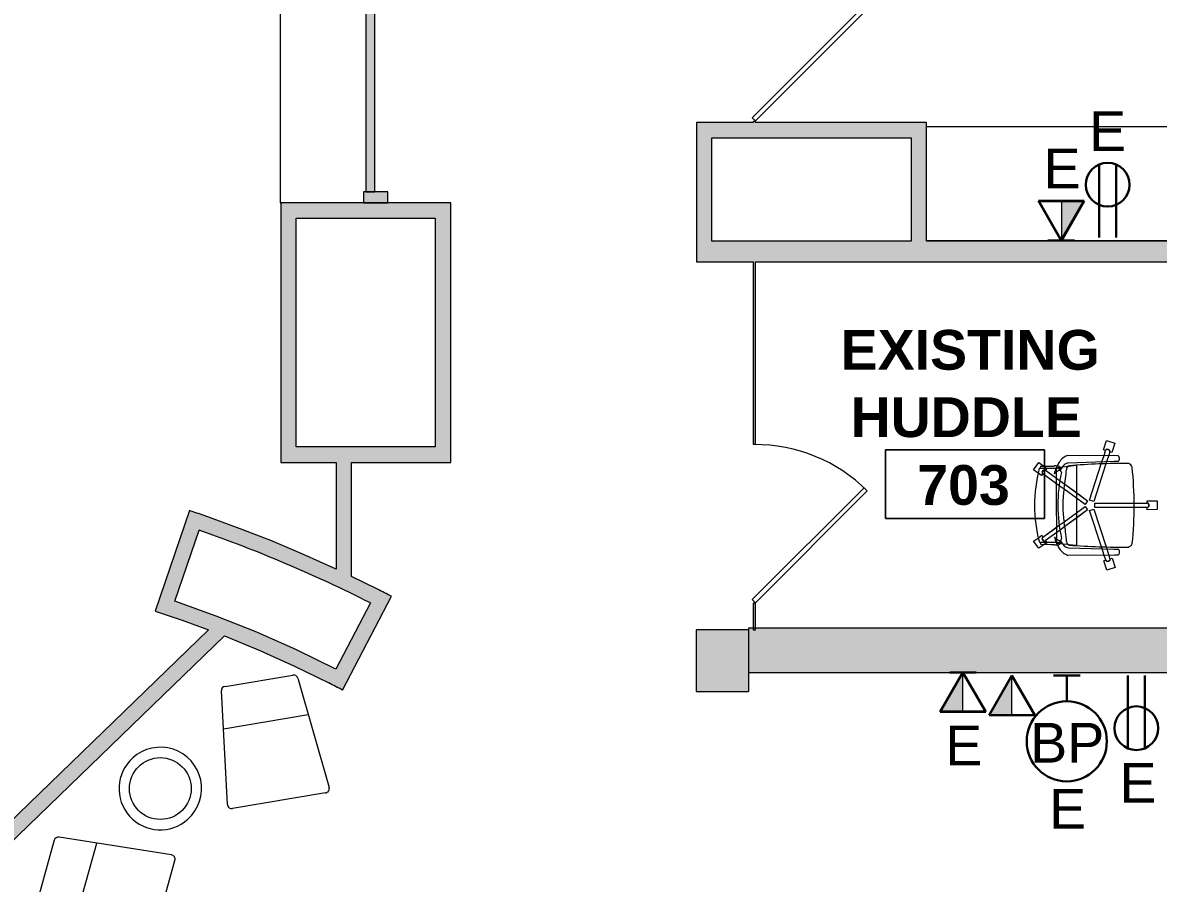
# Model space of a CAD drawing. Header units: inches. Extents: x 385 to 2249, y -1773 to -36.
# Drawn here: x 812.5 to 1069.6, y -1567 to -1372.2 of the extents above; entities that cross this region are included whole.
import ezdxf

# ---------------------------------------------------------------- set-up
doc = ezdxf.new("R2010")
doc.units = ezdxf.units.IN
doc.header["$MEASUREMENT"] = 0
for name, color, linetype, lineweight in [('A-ANNO-NOTE', 131, 'Continuous', 30), ('A-AREA-IDEN', 2, 'Continuous', 9), ('A-DOOR', 31, 'Continuous', 13), ('A-GLAZ-CURT', 52, 'Continuous', 13), ('A-GLAZ-CWMG', 51, 'Continuous', 13), ('A-WALL', 113, 'Continuous', 13), ('A-WALL-PATT', 111, 'Continuous', 13), ('I-FURN', 30, 'Continuous', 9), ('I-WALL', 2, 'Continuous', 13), ('Q-CASE', 31, 'Continuous', 9)]:
    doc.layers.add(name, color=color, linetype=linetype, lineweight=lineweight)
doc.styles.add('Swis721 Lt BT', font='swissl.ttf', dxfattribs={"height": 9})
doc.styles.add('Swis721 Lt BT_B', font='', dxfattribs={"height": 9})
doc.styles.get('Swis721 Lt BT_B').set_extended_font_data('Swis721 Lt BT', bold=True)

# ---------------------------------------------------------------- blocks, each defined once
blk = doc.blocks.new('Walls 70 - Walls 3-5097830-Level 7 POWER _ SIGNAL')
at = {"layer": 'A-WALL', "lineweight": 9}
for p, q in [((58.34, -2292.62), (38.83, -2292.62)), ((38.83, -2292.62), (38.83, -2594.97)), ((58.34, -2488.91), (58.34, -2292.62)), ((38.83, -2594.97), (38.94, -2594.97))]:
    blk.add_line(p, q, dxfattribs=at)
blk = doc.blocks.new('System Panel - Glazed 2-5107946-Level 7 POWER _ SIGNAL')
at = {"layer": 'A-GLAZ-CURT', "lineweight": 9}
blk.add_hatch(color=7, dxfattribs=at).paths.add_polyline_path([(-32.53, 2.11), (-32.53, 0.25), (32.53, 0.25), (32.53, 2.25), (-32.53, 2.25)], flags=0)
at = {"layer": 'A-GLAZ-CURT', "color": 8, "lineweight": 20}
for p, q in [((32.53, 2.25), (-32.53, 2.25)), ((-32.53, 2.25), (-32.53, 0.25)), ((-32.53, 0.25), (32.53, 0.25)), ((32.53, 0.25), (32.53, 2.25))]:
    blk.add_line(p, q, dxfattribs=at)
blk = doc.blocks.new('Rectangular Mullion - 2_5_ x 5_ rectangular-5067085-Level 7 POWER _ SIGNAL')
at = {"layer": 'A-GLAZ-CWMG', "lineweight": 9}
blk.add_hatch(color=7, dxfattribs=at).paths.add_polyline_path([(0, -2.75), (0, 2.75), (-2.5, 2.75), (-2.5, -2.75)], flags=0)
at = {"layer": 'A-GLAZ-CWMG', "color": 8, "lineweight": 20}
for p, q in [((0, 2.75), (-2.5, 2.75)), ((-2.5, 2.75), (-2.5, -2.75)), ((0, -2.75), (0, 2.75)), ((-2.5, -2.75), (0, -2.75))]:
    blk.add_line(p, q, dxfattribs=at)
blk = doc.blocks.new('Haworth_Chair_Low-Pad - Low Pad-5184524-Level 7 POWER _ SIGNAL')
at = {"layer": 'I-FURN'}
for p, q in [((-8.77, 12.93), (-11.68, -12.64)), ((7.78, 13.81), (-7.78, 13.81)), ((11.68, -12.64), (8.77, 12.93)), ((-9.75, 4.36), (9.75, 4.36)), ((-10.68, -13.75), (10.68, -13.75))]:
    blk.add_line(p, q, dxfattribs=at)
for centre, start, end in [((-7.78, 12.81), 90, 173.5115), ((7.78, 12.81), 6.4885, 90), ((-10.68, -12.75), 173.5115, 270), ((10.68, -12.75), 270, 6.4885)]:
    blk.add_arc(centre, 1, start, end, dxfattribs=at)
blk = doc.blocks.new('Haworth_Bong_Table - Bong-5184526-Level 7 POWER _ SIGNAL')
at = {"layer": 'I-FURN'}
blk.add_circle((0, 0), 7, dxfattribs=at)
for start, end in [(360, 180), (180, 360)]:
    blk.add_arc((0, 0), 9.35, start, end, dxfattribs=at)
blk = doc.blocks.new('Haworth_Chair_Low-Pad - Low Pad-5204464-Level 7 POWER _ SIGNAL')
at = {"layer": 'I-FURN'}
for p, q in [((-10.68, 13.75), (10.68, 13.75)), ((-8.77, -12.93), (-11.68, 12.64)), ((11.68, 12.64), (8.77, -12.93)), ((-9.75, -4.36), (9.75, -4.36)), ((7.78, -13.81), (-7.78, -13.81))]:
    blk.add_line(p, q, dxfattribs=at)
for centre, start, end in [((-10.68, 12.75), 90, 186.4885), ((10.68, 12.75), 353.5115, 90), ((-7.78, -12.81), 186.4885, 270), ((7.78, -12.81), 270, 353.5115)]:
    blk.add_arc(centre, 1, start, end, dxfattribs=at)
blk = doc.blocks.new('Single Glass Door1 - 36_ x 84_-5468083-Level 7 POWER _ SIGNAL')
at = {"layer": 'A-DOOR', "color": 8, "lineweight": 20}
for p, q in [((-7.42, 25.57), (-8.12, 24.87)), ((-8.12, 24.87), (17.2, -0.46)), ((17.91, 0.25), (-7.42, 25.57)), ((17.2, -0.46), (17.91, 0.25))]:
    blk.add_line(p, q, dxfattribs=at)
at = {"layer": 'A-DOOR', "lineweight": 9}
blk.add_arc((17.91, 0.25), 35.81, 135, 180.5, dxfattribs=at)
blk = doc.blocks.new('CONF COUNTER - CONF COUNTER-5500222-Level 7 POWER _ SIGNAL')
at = {"layer": 'Q-CASE'}
for p, q in [((1185.09, -1395.74), (1017.15, -1395.74)), ((1017.15, -1421.47), (1185.09, -1421.47))]:
    blk.add_line(p, q, dxfattribs=at)
blk = doc.blocks.new('F-Haworth_Chair_X99-Seminar - X99 Advanced Seminar Chair-5164093-Level 7 POWER _ SIGNAL')
at = {"layer": 'I-FURN'}
for p, q in [((-1, 15.13), (1, 15.13)), ((-1, 12.88), (-1, 15.13)), ((-1, 15.13), (1, 15.13)), ((-1, 12.88), (-1, 15.13)), ((-0.52, 12.88), (-1, 12.88)), ((-0.52, 12.88), (-1, 12.88)), ((-0.5, 9.91), (-0.5, 12.88)), ((-0.5, 9.91), (-0.5, 12.88)), ((0.26, 13.26), (-0.26, 13.26)), ((0.26, 13.26), (-0.26, 13.26)), ((-0.25, 13.25), (0.25, 13.25)), ((-0.25, 13.25), (0.25, 13.25)), ((0.5, 12.88), (0.5, 9.91)), ((0.5, 12.88), (0.5, 9.91)), ((1, 12.88), (0.52, 12.88)), ((1, 12.88), (0.52, 12.88)), ((1, 15.13), (1, 12.88)), ((1, 15.13), (1, 12.88)), ((-0.5, 1.08), (-0.5, 9.91)), ((-0.5, 1.08), (-0.5, 9.91)), ((0.5, 9.91), (0.5, 1.08)), ((0.5, 9.91), (0.5, 1.08)), ((-14.69, 3.72), (-14.08, 5.62)), ((-14.69, 3.72), (-14.08, 5.62)), ((-14.08, 5.62), (-11.94, 4.93)), ((-14.08, 5.62), (-11.94, 4.93)), ((-11.32, 5.48), (-11.3, 6.32)), ((-11.32, -5.06), (-11.32, 5.48)), ((-9.92, 6.36), (-9.92, 5.36)), ((-9.92, 5.36), (-9.57, -4.97)), ((9.57, -4.97), (9.92, 5.36)), ((9.92, 5.36), (9.92, 6.36)), ((11.3, 6.32), (11.32, 5.48)), ((11.32, 5.48), (11.32, -5.06)), ((11.94, 4.93), (14.08, 5.62)), ((11.94, 4.93), (14.08, 5.62)), ((14.08, 5.62), (14.69, 3.72)), ((14.08, 5.62), (14.69, 3.72)), ((-12.55, 3.03), (-14.69, 3.72)), ((-12.55, 3.03), (-14.69, 3.72)), ((-12.53, 4.34), (-12.69, 3.85)), ((-12.53, 4.34), (-12.69, 3.85)), ((-12.68, 3.86), (-12.52, 4.33)), ((-12.68, 3.86), (-12.52, 4.33)), ((-12.4, 3.49), (-12.55, 3.03)), ((-12.4, 3.49), (-12.55, 3.03)), ((-11.32, 3.15), (-12.4, 3.5)), ((-11.32, 3.15), (-12.4, 3.5)), ((-11.94, 4.93), (-12.09, 4.47)), ((-11.94, 4.93), (-12.09, 4.47)), ((-12.09, 4.45), (-11.32, 4.21)), ((-12.09, 4.45), (-11.32, 4.21)), ((-11.32, 4.21), (-9.86, 3.73)), ((-11.32, 4.21), (-9.86, 3.73)), ((-9.83, 2.67), (-11.32, 3.15)), ((-9.83, 2.67), (-11.32, 3.15)), ((-9.86, 3.73), (-9.38, 3.57)), ((-9.86, 3.73), (-9.38, 3.57)), ((-9.37, 2.52), (-9.83, 2.67)), ((-9.37, 2.52), (-9.83, 2.67)), ((-9.38, 3.57), (-0.87, 0.81)), ((-9.38, 3.57), (-0.87, 0.81)), ((0.87, 0.81), (9.38, 3.57)), ((0.87, 0.81), (9.38, 3.57)), ((9.83, 2.67), (9.37, 2.52)), ((9.83, 2.67), (9.37, 2.52)), ((9.38, 3.57), (9.86, 3.73)), ((9.38, 3.57), (9.86, 3.73)), ((11.32, 3.15), (9.83, 2.67)), ((11.32, 3.15), (9.83, 2.67)), ((9.86, 3.73), (11.32, 4.21)), ((9.86, 3.73), (11.32, 4.21)), ((11.32, 4.21), (12.09, 4.45)), ((11.32, 4.21), (12.09, 4.45)), ((12.4, 3.5), (11.32, 3.15)), ((12.4, 3.5), (11.32, 3.15)), ((12.09, 4.47), (11.94, 4.93)), ((12.09, 4.47), (11.94, 4.93)), ((12.55, 3.03), (12.4, 3.49)), ((12.55, 3.03), (12.4, 3.49)), ((12.52, 4.33), (12.68, 3.86)), ((12.52, 4.33), (12.68, 3.86)), ((12.69, 3.85), (12.53, 4.34)), ((12.69, 3.85), (12.53, 4.34)), ((14.69, 3.72), (12.55, 3.03)), ((14.69, 3.72), (12.55, 3.03)), ((-1.18, -0.14), (-9.37, 2.52)), ((-1.18, -0.14), (-9.37, 2.52)), ((-0.87, 0.81), (-1.18, -0.14)), ((-0.87, 0.81), (-1.18, -0.14)), ((0.5, 1.08), (-0.5, 1.08)), ((0.5, 1.08), (-0.5, 1.08)), ((1.18, -0.14), (0.87, 0.81)), ((1.18, -0.14), (0.87, 0.81)), ((9.37, 2.52), (1.18, -0.14)), ((9.37, 2.52), (1.18, -0.14)), ((-4.79, -5.75), (-1.04, -0.58)), ((-0.23, -1.17), (-3.68, -5.91)), ((-2.89, -3.12), (-1.04, -0.58)), ((-0.23, -1.17), (-1.65, -3.12)), ((-1.04, -0.58), (-0.23, -1.17)), ((-1.04, -0.58), (-0.23, -1.17)), ((0.23, -1.17), (1.04, -0.58)), ((0.23, -1.17), (1.04, -0.58)), ((1.65, -3.12), (0.23, -1.17)), ((3.68, -5.91), (0.23, -1.17)), ((1.04, -0.58), (2.89, -3.12)), ((1.04, -0.58), (4.79, -5.75)), ((-9.07, -3.12), (-2.89, -3.12)), ((-9.07, -3.2), (-9.07, -3.12)), ((-8.9, -4.8), (-9.07, -3.2)), ((-8.88, -4.99), (-8.89, -4.91)), ((-8.75, -6.22), (-8.88, -4.99)), ((-4.79, -5.75), (-2.89, -3.12)), ((-1.65, -3.12), (-3.68, -5.91)), ((-2.89, -3.12), (-1.65, -3.12)), ((-1.65, -3.12), (1.65, -3.12)), ((1.65, -3.12), (2.89, -3.12)), ((3.68, -5.91), (1.65, -3.12)), ((2.89, -3.12), (9.07, -3.12)), ((2.89, -3.12), (4.79, -5.75)), ((8.88, -4.99), (8.75, -6.22)), ((8.89, -4.91), (8.88, -4.99)), ((9.07, -3.2), (8.9, -4.8)), ((9.07, -3.12), (9.07, -3.2)), ((-9.13, -5.92), (-8.07, -6.77)), ((-8.68, -6.87), (-8.75, -6.22)), ((-8.62, -7.42), (-8.68, -6.87)), ((-8.6, -7.6), (-8.62, -7.43)), ((-8.61, -6.81), (-8.23, -6.95)), ((-8.49, -7.6), (-8.56, -7.6)), ((-8.42, -7.57), (-8.34, -11.37)), ((-8.34, -11.52), (-8.42, -7.57)), ((-7.65, -7.6), (-8.4, -7.6)), ((-8.03, -6.81), (-7.95, -6.87)), ((-7.97, -10.12), (-5.57, -6.82)), ((-7.97, -10.12), (-6.14, -7.6)), ((-6.14, -7.6), (-7.65, -7.6)), ((-4.47, -7.01), (-7.16, -10.71)), ((-4.9, -7.6), (-7.16, -10.71)), ((-6.14, -7.6), (-5.57, -6.82)), ((-4.9, -7.6), (-6.14, -7.6)), ((-5.57, -6.82), (-4.79, -5.75)), ((-5.57, -6.82), (-4.79, -5.75)), ((-4.47, -7.01), (-4.9, -7.6)), ((-0.09, -7.6), (-4.9, -7.6)), ((-3.68, -5.91), (-4.47, -7.01)), ((-3.68, -5.91), (-4.47, -7.01)), ((4.9, -7.6), (-0.08, -7.6)), ((4.47, -7.01), (3.68, -5.91)), ((4.47, -7.01), (3.68, -5.91)), ((4.9, -7.6), (4.47, -7.01)), ((7.16, -10.71), (4.47, -7.01)), ((4.79, -5.75), (5.57, -6.82)), ((4.79, -5.75), (5.57, -6.82)), ((6.14, -7.6), (4.9, -7.6)), ((7.16, -10.71), (4.9, -7.6)), ((5.57, -6.82), (6.14, -7.6)), ((5.57, -6.82), (7.97, -10.12)), ((7.65, -7.6), (6.14, -7.6)), ((6.14, -7.6), (7.97, -10.12)), ((8.4, -7.6), (7.65, -7.6)), ((7.95, -6.87), (8.03, -6.81)), ((8.07, -6.77), (9.13, -5.92)), ((8.23, -6.95), (8.61, -6.81)), ((8.34, -11.37), (8.42, -7.57)), ((8.42, -7.57), (8.34, -11.52)), ((8.56, -7.6), (8.49, -7.6)), ((8.62, -7.43), (8.6, -7.6)), ((8.68, -6.87), (8.62, -7.42)), ((8.75, -6.22), (8.68, -6.87)), ((-8.88, -10.52), (-8.38, -9.83)), ((-8.88, -10.52), (-8.38, -9.83)), ((-8.38, -9.83), (-7.99, -10.11)), ((-8.38, -9.83), (-7.99, -10.11)), ((-7.18, -7.99), (-7.21, -8.13)), ((7.21, -8.13), (7.18, -7.99)), ((7.99, -10.11), (8.38, -9.83)), ((7.99, -10.11), (8.38, -9.83)), ((8.38, -9.83), (8.88, -10.52)), ((8.38, -9.83), (8.88, -10.52)), ((-9.7, -11.65), (-8.88, -10.52)), ((-9.7, -11.65), (-8.88, -10.52)), ((-8.08, -12.82), (-9.7, -11.65)), ((-8.08, -12.82), (-9.7, -11.65)), ((-7.29, -11.74), (-8.08, -12.82)), ((-7.29, -11.74), (-8.08, -12.82)), ((-8, -10.58), (-7.59, -10.88)), ((-8, -10.58), (-7.59, -10.88)), ((-7.59, -10.87), (-7.99, -10.57)), ((-7.59, -10.87), (-7.99, -10.57)), ((-6.76, -11), (-7.29, -11.74)), ((-6.76, -11), (-7.29, -11.74)), ((-7.15, -10.72), (-6.76, -11)), ((-7.15, -10.72), (-6.76, -11)), ((6.76, -11), (7.15, -10.72)), ((6.76, -11), (7.15, -10.72)), ((7.29, -11.74), (6.76, -11)), ((7.29, -11.74), (6.76, -11)), ((8.08, -12.82), (7.29, -11.74)), ((8.08, -12.82), (7.29, -11.74)), ((7.99, -10.57), (7.59, -10.87)), ((7.99, -10.57), (7.59, -10.87)), ((7.59, -10.88), (8, -10.58)), ((7.59, -10.88), (8, -10.58)), ((9.7, -11.65), (8.08, -12.82)), ((9.7, -11.65), (8.08, -12.82)), ((8.88, -10.52), (9.7, -11.65)), ((8.88, -10.52), (9.7, -11.65))]:
    blk.add_line(p, q, dxfattribs=at)
for centre, radius, start, end in [((-0.11, 12.88), 0.407, 111.1651, 180.8349), ((-0.11, 12.88), 0.407, 111.1651, 180.8349), ((-0.09, 12.88), 0.406, 112.6199, 180), ((-0.09, 12.88), 0.406, 166.524, 180), ((-0.09, 12.88), 0.406, 126.0959, 166.524), ((-0.09, 12.88), 0.406, 112.6199, 126.0959), ((0.09, 12.88), 0.406, 53.9041, 67.3801), ((0.09, 12.88), 0.406, 0, 67.3801), ((0.11, 12.88), 0.407, 359.1651, 68.8349), ((0.11, 12.88), 0.407, 359.1651, 68.8349), ((0.09, 12.88), 0.406, 0, 53.9041), ((-8.21, 8.28), 1.31, 110.0433, 159.9567), ((144.06, 7.32), 153.52, 179.4749, 184.5213), ((0, -75.01), 84.96, 84.1475, 95.8525), ((8.21, 8.28), 1.31, 20.0433, 69.9567), ((-144.06, 7.32), 153.52, 355.4787, 0.5251), ((-10.58, 5.68), 0.956, 45.8901, 138.1099), ((10.58, 5.68), 0.956, 41.8901, 134.1099), ((-12.28, 3.88), 0.407, 183.1651, 238.9009), ((-12.28, 3.88), 0.407, 183.1651, 252.8349), ((-12.27, 3.89), 0.406, 184.6199, 198.0959), ((-12.27, 3.89), 0.406, 184.6199, 252), ((-12.27, 3.89), 0.406, 198.0959, 238.524), ((-12.22, 4.09), 0.407, 71.1651, 140.8349), ((-12.22, 4.09), 0.407, 71.1651, 140.8349), ((-12.22, 4.07), 0.406, 85.476, 139.3801), ((-12.22, 4.07), 0.406, 72, 139.3801), ((-12.27, 3.89), 0.406, 238.524, 252), ((-12.28, 3.88), 0.407, 238.9009, 252.8349), ((-12.22, 4.07), 0.406, 72, 85.476), ((12.22, 4.09), 0.407, 94.9009, 108.8349), ((12.22, 4.09), 0.407, 39.1651, 108.8349), ((12.22, 4.07), 0.406, 94.524, 108), ((12.22, 4.07), 0.406, 40.6199, 108), ((12.22, 4.09), 0.407, 39.1651, 94.9009), ((12.22, 4.07), 0.406, 81.0479, 94.524), ((12.22, 4.07), 0.406, 40.6199, 81.0479), ((12.27, 3.89), 0.406, 288, 355.3801), ((12.28, 3.88), 0.407, 287.1651, 356.8349), ((12.28, 3.88), 0.407, 287.1651, 356.8349), ((12.27, 3.89), 0.406, 288, 341.9041), ((12.27, 3.89), 0.406, 341.9041, 355.3801), ((-7.87, -3.92), 3.63, 198.1789, 238.0478), ((-8.18, -4.9), 1.39, 182.8013, 227.1078), ((-8.24, -4.59), 0.763, 194.2338, 275.7662), ((8.24, -4.59), 0.763, 264.2338, 345.7662), ((8.18, -4.9), 1.39, 312.8922, 357.1987), ((7.87, -3.92), 3.63, 301.9522, 341.8211), ((-4.71, 1.15), 9.61, 238.0478, 243.9964), ((-5.2, -7.86), 3.74, 170.0936, 184.0143), ((-4.71, 1.15), 9.61, 243.9964, 246.4906), ((-8.28, -7.33), 0.613, 122.5427, 170.0936), ((-4.71, 1.15), 9.61, 246.6393, 247.073), ((-7.37, -7.55), 1.05, 95.9554, 181.1786), ((-7.37, -7.55), 1.05, 145.2002, 181.1786), ((-11.32, -48.08), 42.84, 79.9767, 85.7699), ((-6.55, -6.76), 1.38, 185.0878, 199.5533), ((-6.55, -6.76), 1.38, 199.5533, 212.4248), ((-6.55, -6.76), 1.38, 214.0187, 242.9497), ((0, 26.49), 33.83, 257.2285, 282.7715), ((0, 15.97), 22.19, 259.9767, 280.0233), ((11.32, -48.08), 42.84, 94.2301, 100.0233), ((6.55, -6.76), 1.38, 297.0503, 325.9813), ((7.37, -7.55), 1.05, 358.8214, 84.0446), ((6.55, -6.76), 1.38, 327.5752, 354.9122), ((7.37, -7.55), 1.05, 358.8214, 34.7998), ((4.71, 1.15), 9.61, 292.927, 293.3607), ((4.71, 1.15), 9.61, 293.5094, 296.0036), ((8.28, -7.33), 0.613, 9.9064, 57.4573), ((5.2, -7.86), 3.74, 355.9857, 9.9064), ((4.71, 1.15), 9.61, 296.0036, 301.9522), ((-36.06, -10.03), 27.2, 357.4882, 4.0143), ((-4.71, 1.15), 9.61, 247.2631, 254.9334), ((-7.66, -10.36), 0.407, 143.1651, 212.8349), ((-7.66, -10.36), 0.407, 143.1651, 212.8349), ((-7.64, -10.36), 0.406, 144, 211.3801), ((-7.64, -10.36), 0.406, 144, 211.3801), ((4.71, 1.15), 9.61, 285.0666, 292.7369), ((7.64, -10.36), 0.406, 22.524, 36), ((7.64, -10.36), 0.406, 22.524, 36), ((7.66, -10.36), 0.407, 327.1651, 36.8349), ((7.66, -10.36), 0.407, 22.9009, 36.8349), ((7.64, -10.36), 0.406, 355.5719, 22.524), ((7.64, -10.36), 0.406, 9.0479, 22.524), ((7.66, -10.36), 0.407, 8.967, 22.9009), ((36.06, -10.03), 27.2, 175.9857, 182.5118), ((0, 20.73), 33.17, 254.4478, 255.4234), ((0, 20.29), 32.89, 255.304, 284.6925), ((-7.49, -10.47), 0.406, 256.6199, 324), ((-7.48, -10.49), 0.407, 255.1651, 324.8349), ((-7.48, -10.49), 0.407, 255.1651, 324.8349), ((-7.49, -10.47), 0.406, 256.6199, 270.0959), ((-7.49, -10.47), 0.406, 270.0959, 297.0479), ((-7.49, -10.47), 0.406, 297.0479, 324), ((7.48, -10.49), 0.407, 215.1651, 284.8349), ((7.48, -10.49), 0.407, 215.1651, 256.967), ((7.49, -10.47), 0.406, 216, 229.476), ((7.49, -10.47), 0.406, 216, 229.476), ((7.49, -10.47), 0.406, 229.476, 242.9521), ((7.49, -10.47), 0.406, 229.476, 242.9521), ((7.49, -10.47), 0.406, 242.9521, 256.4281), ((7.49, -10.47), 0.406, 242.9521, 256.4281), ((7.48, -10.49), 0.407, 256.967, 284.8349), ((7.49, -10.47), 0.406, 256.4281, 283.3801), ((7.49, -10.47), 0.406, 256.4281, 283.3801), ((7.64, -10.36), 0.406, 328.6199, 342.0959), ((7.64, -10.36), 0.406, 328.6199, 342.0959), ((7.66, -10.36), 0.407, 327.1651, 8.967), ((7.64, -10.36), 0.406, 342.0959, 355.5719), ((7.64, -10.36), 0.406, 342.0959, 355.5719), ((7.64, -10.36), 0.406, 355.5719, 9.0479), ((0, 20.73), 33.17, 284.5766, 285.5522)]:
    blk.add_arc(centre, radius, start, end, dxfattribs=at)
blk = doc.blocks.new('Room Tag - Room Name and Number-3379422-Level 7 POWER _ SIGNAL')
at = {"layer": 'A-AREA-IDEN'}
for p, q in [((-0.1881, -0.1636), (-0.1881, -0.0018)), ((-0.1881, -0.0018), (0.1869, -0.0018)), ((0.1869, -0.0018), (-0.1881, -0.0018)), ((-0.1881, -0.0018), (-0.1881, -0.1636)), ((0.1869, -0.0018), (0.1869, -0.1636)), ((0.1869, -0.1636), (0.1869, -0.0018)), ((0.1869, -0.1636), (-0.1881, -0.1636)), ((-0.1881, -0.1636), (0.1869, -0.1636))]:
    blk.add_line(p, q, dxfattribs=at)

msp = doc.modelspace()

# ---------------------------------------------------------------- hatches: boundary and pattern name
at = {"layer": 'A-ANNO-NOTE', "lineweight": 9}
for points in [[(1047.69, -1421.54), (1052.85, -1412.61), (1047.69, -1412.61)], [(1025.36, -1528.13), (1025.36, -1519.2), (1020.21, -1528.13)], [(1036.49, -1528.9), (1036.49, -1519.97), (1031.34, -1528.9)]]:
    msp.add_hatch(color=256, dxfattribs=at).paths.add_polyline_path(points, flags=0)
at = {"layer": 'A-WALL-PATT', "lineweight": 9}
h = msp.add_hatch(color=7, dxfattribs=at)
h.paths.add_polyline_path([(978.41, -1394.76), (978.41, -1394.51), (977.91, -1394.51), (977.91, -1394.76)], flags=0)
h.paths.add_polyline_path([(978.41, -1358.51), (978.41, -1096.9), (977.91, -1096.9), (977.91, -1358.51)], flags=0)
for points in [[(965.07, -1398.26), (1017.15, -1398.26), (1017.15, -1394.76), (965.07, -1394.76)], [(968.57, -1421.66), (968.57, -1398.26), (965.07, -1398.26), (965.07, -1421.66)], [(1017.15, -1421.66), (1017.15, -1398.26), (1013.65, -1398.26), (1013.65, -1421.66), (1017.07, -1421.66)], [(892.22, -1416.45), (905.93, -1416.45), (905.93, -1412.95), (870.97, -1412.95), (870.97, -1416.45), (890.36, -1416.45)], [(905.93, -1468.2), (909.43, -1468.2), (909.43, -1412.95), (905.93, -1412.95), (905.93, -1439.76)], [(874.47, -1471.7), (874.47, -1416.45), (870.97, -1416.45), (870.97, -1471.7)], [(978.41, -1426.29), (1017.07, -1426.29), (1017.07, -1421.66), (965.07, -1421.66), (965.07, -1426.29), (977.91, -1426.29)], [(1097.95, -1426.29), (1185.15, -1426.29), (1185.15, -1421.66), (1017.07, -1421.66), (1017.07, -1426.29), (1097.91, -1426.29)], [(883.47, -1471.7), (883.47, -1468.2), (874.47, -1468.2), (874.47, -1471.7)], [(886.97, -1497.52), (886.97, -1468.2), (883.47, -1468.2), (883.47, -1495.87), (886.97, -1497.52)], [(905.93, -1471.7), (909.43, -1471.7), (909.43, -1468.2), (886.97, -1468.2), (886.97, -1471.7)], [(847.01, -1503.16), (853.61, -1483.75), (850.3, -1482.61), (843.68, -1502.07), (845.35, -1502.61)], [(891.27, -1503.54), (892.89, -1500.44), (886.97, -1497.52), (883.44, -1495.85), (876.12, -1492.56), (868.69, -1489.43), (861.18, -1486.5), (853.61, -1483.75), (852.48, -1487.06), (862.38, -1490.7), (872.15, -1494.66), (881.91, -1499.01), (888.16, -1502.03)], [(884.92, -1523.24), (896, -1502.03), (892.89, -1500.44), (881.82, -1521.63), (883.44, -1522.47)], [(881.82, -1521.63), (883.44, -1518.53), (873.69, -1513.8), (865.51, -1510.17), (856.32, -1506.49), (845.35, -1502.61), (843.68, -1502.07), (842.55, -1505.38), (848.62, -1507.42), (856.44, -1510.28), (858.23, -1510.98), (866.21, -1514.27), (874.81, -1518.19), (879.63, -1520.55)], [(804.71, -1562.72), (858.23, -1510.98), (854.63, -1509.6), (802.28, -1560.2)], [(976.83, -1523.58), (976.83, -1509.58), (964.97, -1509.58), (964.97, -1523.58)], [(976.83, -1519.27), (1134.58, -1519.27), (1134.58, -1509.27), (976.83, -1509.27)]]:
    msp.add_hatch(color=7, dxfattribs=at).paths.add_polyline_path(points, flags=0)
h = msp.add_hatch(color=7, dxfattribs=at)
h.paths.add_polyline_path([(978.41, -1509.27), (978.41, -1503.58), (977.91, -1503.58), (977.91, -1509.27), (978.38, -1509.27)], flags=0)
h.paths.add_polyline_path([(977.91, -1467.58), (978.41, -1467.58), (978.41, -1426.29), (977.91, -1426.29), (977.91, -1439.76)], flags=0)

# ---------------------------------------------------------------- linework, layer by layer
at = {"layer": 'A-ANNO-NOTE'}
for p, q in [((1056.23, -1420.82), (1056.23, -1404.29)), ((1056.23, -1420.82), (1056.23, -1404.29)), ((1060.06, -1420.82), (1060.06, -1404.29)), ((1047.65, -1421.47), (1042.5, -1412.54)), ((1042.5, -1412.54), (1052.81, -1412.54)), ((1047.69, -1421.54), (1042.54, -1412.61)), ((1042.54, -1412.61), (1052.85, -1412.61)), ((1047.65, -1421.47), (1052.81, -1412.54)), ((1047.69, -1421.54), (1052.85, -1412.61)), ((1050.65, -1421.47), (1044.65, -1421.47)), ((1025.36, -1519.2), (1020.21, -1528.13)), ((1025.4, -1519.27), (1020.25, -1528.2)), ((1022.4, -1519.27), (1028.4, -1519.27)), ((1025.36, -1519.2), (1030.52, -1528.13)), ((1025.4, -1519.27), (1030.56, -1528.2)), ((1036.49, -1519.97), (1031.34, -1528.9)), ((1036.49, -1519.97), (1041.65, -1528.9)), ((1045.9, -1519.92), (1051.9, -1519.92)), ((1048.9, -1519.92), (1048.9, -1525.78)), ((1062.75, -1519.92), (1062.75, -1536.45)), ((1066.58, -1519.92), (1066.58, -1536.45)), ((1066.58, -1519.92), (1066.58, -1536.45)), ((1030.52, -1528.13), (1020.21, -1528.13)), ((1030.56, -1528.2), (1020.25, -1528.2)), ((1041.65, -1528.9), (1031.34, -1528.9))]:
    msp.add_line(p, q, dxfattribs=at)
at = {"layer": 'A-ANNO-NOTE', "lineweight": 9}
for p, q in [((1047.69, -1421.54), (1052.85, -1412.61)), ((1052.85, -1412.61), (1047.69, -1412.61)), ((1047.69, -1412.61), (1047.69, -1421.54)), ((1025.36, -1519.2), (1020.21, -1528.13)), ((1025.36, -1528.13), (1025.36, -1519.2)), ((1036.49, -1519.97), (1031.34, -1528.9)), ((1036.49, -1528.9), (1036.49, -1519.97)), ((1020.21, -1528.13), (1025.36, -1528.13)), ((1031.34, -1528.9), (1036.49, -1528.9))]:
    msp.add_line(p, q, dxfattribs=at)
at = {"layer": 'A-ANNO-NOTE'}
for centre, radius in [((1058.15, -1408.86), 4.95), ((1048.9, -1534.85), 9.07), ((1064.66, -1531.88), 4.95)]:
    msp.add_circle(centre, radius, dxfattribs=at)
at = {"layer": 'A-WALL', "color": 8, "lineweight": 20}
for p, q in [((965.07, -1421.66), (965.07, -1426.29)), ((1013.65, -1421.66), (968.57, -1421.66)), ((1185.09, -1421.66), (1017.15, -1421.66)), ((965.07, -1426.29), (977.91, -1426.29)), ((978.41, -1426.29), (1094.41, -1426.29)), ((976.83, -1509.58), (964.97, -1509.58)), ((964.97, -1509.58), (964.97, -1523.58)), ((1134.58, -1509.27), (976.83, -1509.27)), ((976.83, -1509.27), (976.83, -1523.58)), ((976.83, -1519.27), (1134.58, -1519.27)), ((964.97, -1523.58), (976.83, -1523.58))]:
    msp.add_line(p, q, dxfattribs=at)
at = {"layer": 'I-WALL', "color": 8, "lineweight": 20}
for p, q in [((977.91, -1394.76), (965.07, -1394.76)), ((965.07, -1394.76), (965.07, -1421.66)), ((977.91, -1394.51), (977.91, -1394.76)), ((978.41, -1394.51), (977.91, -1394.51)), ((978.41, -1394.76), (978.41, -1394.51)), ((1017.15, -1394.76), (978.41, -1394.76)), ((1017.15, -1421.66), (1017.15, -1394.76)), ((968.57, -1398.26), (1013.65, -1398.26)), ((968.57, -1421.66), (968.57, -1398.26)), ((1013.65, -1398.26), (1013.65, -1421.66)), ((909.43, -1412.95), (870.97, -1412.95)), ((870.97, -1412.95), (870.97, -1471.7)), ((909.43, -1471.7), (909.43, -1412.95)), ((874.47, -1416.45), (905.93, -1416.45)), ((874.47, -1468.2), (874.47, -1416.45)), ((905.93, -1416.45), (905.93, -1468.2)), ((977.91, -1426.29), (977.91, -1467.58)), ((978.41, -1467.58), (978.41, -1426.29)), ((977.91, -1467.58), (978.41, -1467.58)), ((905.93, -1468.2), (874.47, -1468.2)), ((870.97, -1471.7), (883.47, -1471.7)), ((883.47, -1471.7), (883.47, -1495.87)), ((886.97, -1497.52), (886.97, -1471.7)), ((886.97, -1471.7), (909.43, -1471.7)), ((850.3, -1482.61), (842.55, -1505.38)), ((847.01, -1503.16), (852.48, -1487.06)), ((891.27, -1503.54), (883.44, -1518.53)), ((884.92, -1523.24), (896, -1502.03)), ((977.91, -1503.58), (977.91, -1509.58)), ((978.41, -1503.58), (977.91, -1503.58)), ((978.41, -1509.58), (978.41, -1503.58)), ((854.63, -1509.6), (802.28, -1560.2)), ((804.71, -1562.72), (858.23, -1510.98)), ((977.91, -1509.58), (978.41, -1509.58))]:
    msp.add_line(p, q, dxfattribs=at)
at = {"layer": 'I-WALL', "color": 8, "lineweight": 20, "flags": 128}
for points in [[(883.47, -1495.87), (876.12, -1492.56), (868.69, -1489.43), (861.18, -1486.5), (853.61, -1483.75)], [(892.89, -1500.44), (889.93, -1498.96), (886.97, -1497.52)], [(883.44, -1518.53), (874.55, -1514.18), (865.51, -1510.17), (856.32, -1506.49), (847.01, -1503.16)], [(842.55, -1505.38), (848.62, -1507.42), (854.63, -1509.6)], [(858.23, -1510.98), (866.21, -1514.27), (874.07, -1517.82), (881.82, -1521.63)]]:
    msp.add_lwpolyline(points, dxfattribs=at)
at = {"layer": 'I-WALL', "color": 8, "lineweight": 20}
for centre, radius, start, end in [((747.12, -1788.96), 323.26, 70.7669, 71.3873), ((747.12, -1788.96), 319.76, 63.2053, 70.762), ((747.12, -1788.96), 323.26, 62.5763, 63.1967), ((761.84, -1755.98), 263.28, 62.1273, 62.889)]:
    msp.add_arc(centre, radius, start, end, dxfattribs=at)

# ---------------------------------------------------------------- block references
at = {"layer": 'A-AREA-IDEN', "xscale": 95.99999999999994, "yscale": 95.99999999999994, "zscale": 95.99999999999994}
msp.add_blockref('Room Tag - Room Name and Number-3379422-Level 7 POWER _ SIGNAL', (1025.94, -1468.72), dxfattribs=at)
at = {"layer": 'A-DOOR', "rotation": 269.9999999999999}
for p in [(978.16, -1376.51), (978.16, -1485.58)]:
    msp.add_blockref('Single Glass Door1 - 36_ x 84_-5468083-Level 7 POWER _ SIGNAL', p, dxfattribs=at)
at = {"layer": 'A-GLAZ-CURT', "lineweight": 9, "rotation": 89.99999999999984}
msp.add_blockref('System Panel - Glazed 2-5107946-Level 7 POWER _ SIGNAL', (892.47, -1377.92), dxfattribs=at)
at = {"layer": 'A-GLAZ-CWMG', "lineweight": 9, "rotation": 269.9999999999998}
msp.add_blockref('Rectangular Mullion - 2_5_ x 5_ rectangular-5067085-Level 7 POWER _ SIGNAL', (892.47, -1412.95), dxfattribs=at)
at = {"layer": 'A-WALL', "lineweight": 9}
msp.add_blockref('Walls 70 - Walls 3-5097830-Level 7 POWER _ SIGNAL', (832.02, 1182.02), dxfattribs=at)
at = {"layer": 'I-FURN'}
for name, p, rotation in [('F-Haworth_Chair_X99-Seminar - X99 Advanced Seminar Chair-5164093-Level 7 POWER _ SIGNAL', (1054.21, -1481.44), 270.1152397338569), ('Haworth_Chair_Low-Pad - Low Pad-5204464-Level 7 POWER _ SIGNAL', (868.3, -1534.75), 189.5299598393986), ('Haworth_Bong_Table - Bong-5184526-Level 7 POWER _ SIGNAL', (843.69, -1545.54), 311.9999999999995), ('Haworth_Chair_Low-Pad - Low Pad-5184524-Level 7 POWER _ SIGNAL', (830.89, -1568.45), 74.47004016060104)]:
    msp.add_blockref(name, p, dxfattribs=dict(at, rotation=rotation))
at = {"layer": 'Q-CASE'}
msp.add_blockref('CONF COUNTER - CONF COUNTER-5500222-Level 7 POWER _ SIGNAL', (0, 0), dxfattribs=at)

# ---------------------------------------------------------------- texts
at = {"layer": 'A-ANNO-NOTE', "lineweight": 9, "char_height": 9, "attachment_point": 1, "style": 'Swis721 Lt BT'}
for s, insert, width in [('E', (1053.97, -1392.24), 9.393), ('E', (1043.65, -1400.68), 9.393), ('E', (1021.4, -1531.29), 9.393), ('BP', (1040.62, -1530.68), 19.392), ('E', (1060.83, -1539.77), 9.393), ('E', (1044.92, -1545.66), 9.393)]:
    msp.add_mtext(s, dxfattribs=dict(at, insert=insert, width=width))
at = {"layer": 'A-AREA-IDEN', "char_height": 9, "attachment_point": 1, "style": 'Swis721 Lt BT_B'}
for s, insert, width in [('EXISTING', (997.69, -1441.73), 68.175), ('HUDDLE', (999.94, -1456.98), 63.024), ('703', (1015.04, -1472.32), 25.452)]:
    msp.add_mtext(s, dxfattribs=dict(at, insert=insert, width=width))

doc.saveas('drawing.dxf')
